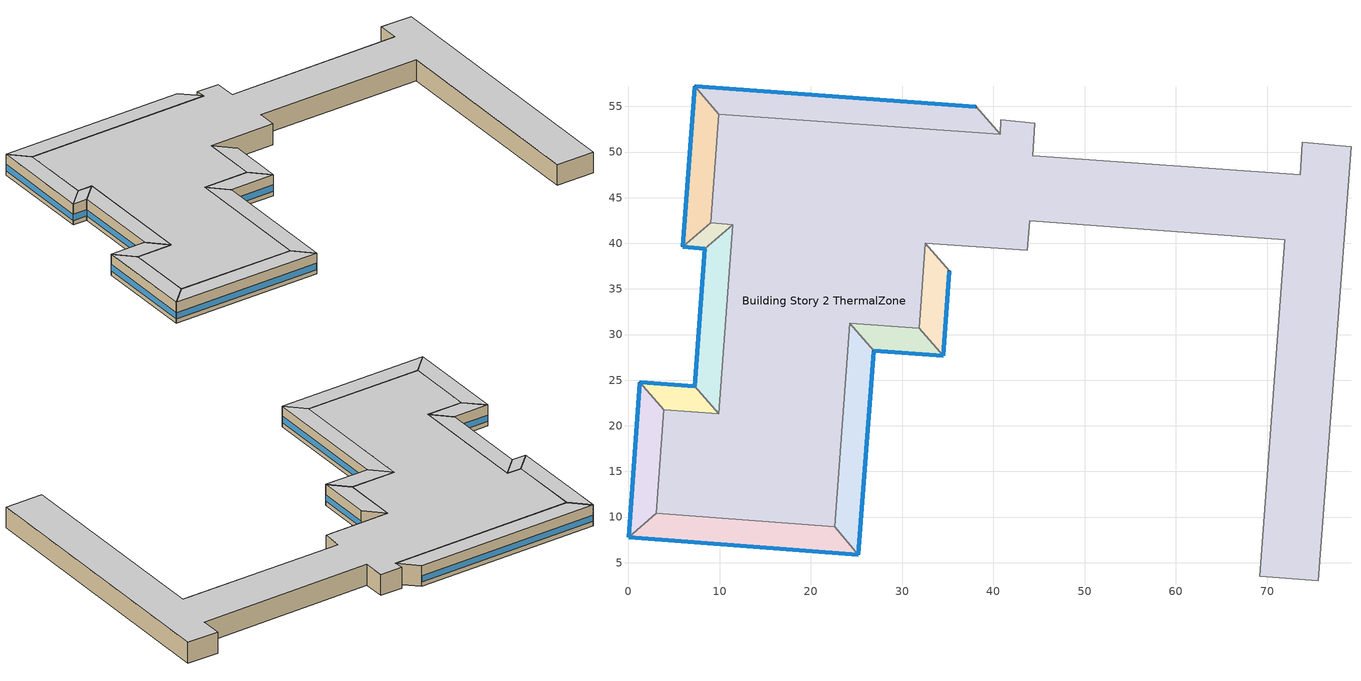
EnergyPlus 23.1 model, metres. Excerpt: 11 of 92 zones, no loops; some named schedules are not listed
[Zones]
Building Story 2 ThermalZone
 floor adiabatic (Typical Interior Floor): 40.75,51.97 40.81,53.51 44.53,53.15 44.29,49.58 73.63,47.51 73.87,51.05 79.19,50.6 75.6,3.03 69.18,3.5 71.95,40.37 43.95,42.46 43.69,39.23 32.55,40 31.88,30.68 24.27,31.24 22.6,8.92 3.03,10.38 3.87,21.74 9.9,21.3 11.42,42.01 9,42.23 9.9,54.17 z3.6
 wall adiabatic (Typical Interior Wall): 40.81,53.51 40.75,51.97 9.9,54.17 9,42.23 11.42,42.01 9.9,21.3 3.87,21.74 3.03,10.38 22.6,8.92 24.27,31.24 31.88,30.68 32.55,40 43.69,39.23 43.95,42.46 71.95,40.37 69.18,3.5 75.6,3.03 79.19,50.6 73.87,51.05 73.63,47.51 44.29,49.58 44.53,53.15 40.81,53.51 z3.6:7.2
 ceiling adiabatic (Typical Interior Ceiling): 9.9,54.17 9,42.23 11.42,42.01 9.9,21.3 3.87,21.74 3.03,10.38 22.6,8.92 24.27,31.24 31.88,30.68 32.55,40 43.69,39.23 43.95,42.46 71.95,40.37 69.18,3.5 75.6,3.03 79.19,50.6 73.87,51.05 73.63,47.51 44.29,49.58 44.53,53.15 40.81,53.51 40.75,51.97 z7.2
Building Story 2 ThermalZone 13
 floor adiabatic (Typical Interior Ceiling): 35.17,36.98 34.5,27.65 31.88,30.68 32.55,40 z3.6
 wall outside (Typical Insulated Steel Framed Exterior Wall R-12.99): 34.5,27.65 35.17,36.98 z3.6:7.2
 wall adiabatic (Typical Interior Wall): 35.17,36.98 32.55,40 31.88,30.68 34.5,27.65 z3.6:7.2
 window (U 0.55 SHGC 0.25): 34.5,27.68 35.17,36.96 z4.36:5.45
 ceiling adiabatic (Typical Interior Ceiling): 32.55,40 31.88,30.68 34.5,27.65 35.17,36.98 z7.2
Building Story 2 ThermalZone 14
 floor adiabatic (Typical Interior Ceiling): 34.5,27.65 26.88,28.21 24.27,31.24 31.88,30.68 z3.6
 wall outside (Typical Insulated Steel Framed Exterior Wall R-12.99): 26.88,28.21 34.5,27.65 z3.6:7.2
 wall adiabatic (Typical Interior Wall): 34.5,27.65 31.88,30.68 24.27,31.24 26.88,28.21 z3.6:7.2
 window (U 0.55 SHGC 0.25): 26.91,28.21 34.47,27.66 z4.36:5.45
 ceiling adiabatic (Typical Interior Ceiling): 31.88,30.68 24.27,31.24 26.88,28.21 34.5,27.65 z7.2
Building Story 2 ThermalZone 15
 floor adiabatic (Typical Interior Ceiling): 26.88,28.21 25.21,5.89 22.6,8.92 24.27,31.24 z3.6
 wall outside (Typical Insulated Steel Framed Exterior Wall R-12.99): 25.21,5.89 26.88,28.21 z3.6:7.2
 wall adiabatic (Typical Interior Wall): 26.88,28.21 24.27,31.24 22.6,8.92 25.21,5.89 z3.6:7.2
 window (U 0.55 SHGC 0.25): 25.21,5.91 26.88,28.18 z4.36:5.44
 ceiling adiabatic (Typical Interior Ceiling): 24.27,31.24 22.6,8.92 25.21,5.89 26.88,28.21 z7.2
Building Story 2 ThermalZone 16
 floor adiabatic (Typical Interior Ceiling): 25.21,5.89 0,7.77 3.03,10.38 22.6,8.92 z3.6
 wall outside (Typical Insulated Steel Framed Exterior Wall R-12.99): 0,7.77 25.21,5.89 z3.6:7.2
 wall adiabatic (Typical Interior Wall): 25.21,5.89 22.6,8.92 3.03,10.38 0,7.77 z3.6:7.2
 window (U 0.55 SHGC 0.25): 0.03,7.77 25.18,5.89 z4.36:5.44
 ceiling adiabatic (Typical Interior Ceiling): 22.6,8.92 3.03,10.38 0,7.77 25.21,5.89 z7.2
Building Story 2 ThermalZone 17
 floor adiabatic (Typical Interior Ceiling): 0,7.77 1.26,24.77 3.87,21.74 3.03,10.38 z3.6
 wall outside (Typical Insulated Steel Framed Exterior Wall R-12.99): 1.26,24.77 0,7.77 z3.6:7.2
 wall adiabatic (Typical Interior Wall): 0,7.77 3.03,10.38 3.87,21.74 1.26,24.77 z3.6:7.2
 window (U 0.55 SHGC 0.25): 1.25,24.74 0,7.8 z4.36:5.45
 ceiling adiabatic (Typical Interior Ceiling): 3.03,10.38 3.87,21.74 1.26,24.77 0,7.77 z7.2
Building Story 2 ThermalZone 18
 floor adiabatic (Typical Interior Ceiling): 1.26,24.77 7.29,24.32 9.9,21.3 3.87,21.74 z3.6
 wall outside (Typical Insulated Steel Framed Exterior Wall R-12.99): 7.29,24.32 1.26,24.77 z3.6:7.2
 wall adiabatic (Typical Interior Wall): 1.26,24.77 3.87,21.74 9.9,21.3 7.29,24.32 z3.6:7.2
 window (U 0.55 SHGC 0.25): 7.26,24.32 1.28,24.76 z4.36:5.45
 ceiling adiabatic (Typical Interior Ceiling): 3.87,21.74 9.9,21.3 7.29,24.32 1.26,24.77 z7.2
Building Story 2 ThermalZone 19
 floor adiabatic (Typical Interior Ceiling): 7.29,24.32 8.37,39.43 11.42,42.01 9.9,21.3 z3.6
 wall outside (Typical Insulated Steel Framed Exterior Wall R-12.99): 8.37,39.43 7.29,24.32 z3.6:7.2
 wall adiabatic (Typical Interior Wall): 7.29,24.32 9.9,21.3 11.42,42.01 8.37,39.43 z3.6:7.2
 window (U 0.55 SHGC 0.25): 8.37,39.4 7.29,24.35 z4.36:5.45
 ceiling adiabatic (Typical Interior Ceiling): 9.9,21.3 11.42,42.01 8.37,39.43 7.29,24.32 z7.2
Building Story 2 ThermalZone 20
 floor adiabatic (Typical Interior Ceiling): 8.37,39.43 5.95,39.65 9,42.23 11.42,42.01 z3.6
 wall outside (Typical Insulated Steel Framed Exterior Wall R-12.99): 5.95,39.65 8.37,39.43 z3.6:7.2
 wall adiabatic (Typical Interior Wall): 8.37,39.43 11.42,42.01 9,42.23 5.95,39.65 z3.6:7.2
 window (U 0.55 SHGC 0.25): 5.97,39.65 8.35,39.43 z4.36:5.46
 ceiling adiabatic (Typical Interior Ceiling): 11.42,42.01 9,42.23 5.95,39.65 8.37,39.43 z7.2
Building Story 2 ThermalZone 21
 floor adiabatic (Typical Interior Ceiling): 5.95,39.65 7.29,57.2 9.9,54.17 9,42.23 z3.6
 wall outside (Typical Insulated Steel Framed Exterior Wall R-12.99): 7.29,57.2 5.95,39.65 z3.6:7.2
 wall adiabatic (Typical Interior Wall): 5.95,39.65 9,42.23 9.9,54.17 7.29,57.2 z3.6:7.2
 window (U 0.55 SHGC 0.25): 7.28,57.17 5.95,39.67 z4.36:5.45
 ceiling adiabatic (Typical Interior Ceiling): 9,42.23 9.9,54.17 7.29,57.2 5.95,39.65 z7.2
Building Story 2 ThermalZone 22
 floor adiabatic (Typical Interior Ceiling): 7.29,57.2 38.1,54.97 40.75,51.97 9.9,54.17 z3.6
 wall outside (Typical Insulated Steel Framed Exterior Wall R-12.99): 38.1,54.97 7.29,57.2 z3.6:7.2
 wall adiabatic (Typical Interior Wall): 7.29,57.2 9.9,54.17 40.75,51.97 38.1,54.97 z3.6:7.2
 window (U 0.55 SHGC 0.25): 38.08,54.98 7.31,57.19 z4.36:5.44
 ceiling adiabatic (Typical Interior Ceiling): 9.9,54.17 40.75,51.97 38.1,54.97 7.29,57.2 z7.2
[Building]
bld_15: Terrain=City
[Site:Location]
Jack Northrop Fld H_CA_USA: Latitude {deg}=41.3115; Longitude {deg}=-105.582; Time Zone {hr}=-8; Elevation {m}=21
[Site:GroundTemperature:FCfactorMethod]
18.8, 14.3, 13.6, 13.2, 13.3, 12.6, 15.3, 15.6, 17.7, 19.4, 19.7, 18.5
[Site:WaterMainsTemperature]
Calculation Method=Correlation; Annual Average Outdoor Air Temperature {C}=8.96667; Maximum Difference In Monthly Average Outdoor Air Temperatures {deltaC}=26.2
[SizingPeriod:DesignDay] Day of Month=21; Dry-Bulb Temperature Range Modifier Type=DefaultMultipliers; Humidity Condition Type=Wetbulb; Barometric Pressure {Pa}=98769; Rain Indicator=No; Snow Indicator=No; Daylight Saving Time Indicator=No; Begin Environment Reset Mode=FullResetAtBeginEnvironment
Name | Month | Day Type | Maximum Dry-Bulb Temperature {C} | Daily Dry-Bulb Temperature Range {deltaC} | Wetbulb or DewPoint at Maximum Dry-Bulb {C} | Wind Speed {m/s} | Wind Direction {deg} | Solar Model Indicator | ASHRAE Clear Sky Optical Depth for Beam Irradiance (taub) | ASHRAE Clear Sky Optical Depth for Diffuse Irradiance (taud) | Sky Clearness
Buffalo Niagara Intl Ap Ann Clg .4% Condns DB=>MWB 1 | 7 | SummerDesignDay | 30.3 | 9.3 | 21.8 | 5.7 | 240 | ASHRAETau | 0.462 | 2.001
Buffalo Niagara Intl Ap Ann Clg .4% Condns WB=>MDB 1 | 7 | SummerDesignDay | 27.8 | 9.3 | 23.8 | 5.7 | 240 | ASHRAETau | 0.462 | 2.001
Buffalo Niagara Intl Ap Ann Htg 99.6% Condns DB 1 | 1 | WinterDesignDay | -16.3 | 0 | -16.3 | 5.1 | 270 | ASHRAEClearSky |  |  | 0
[Material] Thermal Absorptance=0.9; Solar Absorptance=0.7
Name | Roughness | Thickness {m} | Conductivity {W/m-K} | Density {kg/m3} | Specific Heat {J/kg-K} | Visible Absorptance
100mm Normalweight concrete floor | MediumRough | 0.1016 | 2.31045 | 2322 | 832.557 | 0.7
25mm Stucco | Smooth | 0.0254 | 0.72 | 1856 | 840 | 0.7
5/8 in. Gypsum Board | MediumSmooth | 0.0159 | 0.16 | 800 | 1090 | 0.7
G01 13mm gypsum board | Smooth | 0.0127 | 0.160031 | 800.001 | 1090.73 | 0.5
Std Wood 6inch 1; Std Wood 6inch 2 | MediumSmooth | 0.15 | 0.12 | 540 | 1210 | 0.7
[Material:NoMass] Roughness=Smooth; Thermal Absorptance=0.9; Solar Absorptance=0.7
Name | Thermal Resistance {m2-K/W} | Visible Absorptance
CP02 CARPET PAD | 0.21648 | 0.8
Typical Insulation R-10.81 | 1.90342 | 0.7
[WindowMaterial:Gas]
Gap_1_W_0_0032: Gas Type=Air; Thickness {m}=0.0032
[WindowMaterial:Glazing] Optical Data Type=SpectralAverage; Infrared Transmittance at Normal Incidence=0; Back Side Infrared Hemispherical Emissivity=0.84; Conductivity {W/m-K}=1; Dirt Correction Factor for Solar and Visible Transmittance=1; Solar Diffusing=No
Name | Thickness {m} | Solar Transmittance at Normal Incidence | Front Side Solar Reflectance at Normal Incidence | Back Side Solar Reflectance at Normal Incidence | Visible Transmittance at Normal Incidence | Front Side Visible Reflectance at Normal Incidence | Back Side Visible Reflectance at Normal Incidence | Front Side Infrared Hemispherical Emissivity
Glass_2022F_LayerAvg | 0.0039 | 0.355897 | 0.394095 | 0.265645 | 0.677694 | 0.042734 | 0.05547 | 0.046
Glass_2175_LayerAvg | 0.0086 | 0.167758 | 0.217606 | 0.437978 | 0.416044 | 0.078729 | 0.10654 | 0.84
[Construction]
InteriorFurnishings 1: Std Wood 6inch 1
InteriorFurnishings 2: Std Wood 6inch 2
Typical Insulated Steel Framed Exterior Wall R-12.99: 25mm Stucco, 5/8 in. Gypsum Board, Typical Insulation R-10.81, 5/8 in. Gypsum Board
Typical Interior Ceiling: CP02 CARPET PAD, 100mm Normalweight concrete floor
Typical Interior Floor: 100mm Normalweight concrete floor, CP02 CARPET PAD
Typical Interior Wall: G01 13mm gypsum board, G01 13mm gypsum board
U 0.55 SHGC 0.25: Glass_2175_LayerAvg, Gap_1_W_0_0032, Glass_2022F_LayerAvg
[Zone] Multiplier=1; Part of Total Floor Area=Yes
Building Story 2 ThermalZone; Building Story 2 ThermalZone 13; Building Story 2 ThermalZone 14; Building Story 2 ThermalZone 15; Building Story 2 ThermalZone 16; Building Story 2 ThermalZone 17; Building Story 2 ThermalZone 18; Building Story 2 ThermalZone 19; Building Story 2 ThermalZone 20; Building Story 2 ThermalZone 21; Building Story 2 ThermalZone 22
[Space] Space Type=Story Mid Blended Space Type
Name | Zone
Building Story 2 Space | Building Story 2 ThermalZone
Building Story 2 Space 13 | Building Story 2 ThermalZone 13
Building Story 2 Space 14 | Building Story 2 ThermalZone 14
Building Story 2 Space 15 | Building Story 2 ThermalZone 15
Building Story 2 Space 16 | Building Story 2 ThermalZone 16
Building Story 2 Space 17 | Building Story 2 ThermalZone 17
Building Story 2 Space 18 | Building Story 2 ThermalZone 18
Building Story 2 Space 19 | Building Story 2 ThermalZone 19
Building Story 2 Space 20 | Building Story 2 ThermalZone 20
Building Story 2 Space 21 | Building Story 2 ThermalZone 21
Building Story 2 Space 22 | Building Story 2 ThermalZone 22
[SpaceList]
Story Mid Blended Space Type: Building Story 2 Space 6, Building Story 2 Space 14, Building Story 2 Space 5, Building Story 2 Space 7, Building Story 2 Space 17, Building Story 2 Space, Building Story 2 Space 3, Building Story 2 Space 22, Building Story 2 Space 1, Building Story 2 Space 15, Building Story 2 Space 2, Building Story 2 Space 18, Building Story 2 Space 4, Building Story 2 Space 21, Building Story 2 Space 19, Building Story 2 Space 16, Building Story 2 Space 12, Building Story 2 Space 13, Building Story 2 Space 11, Building Story 2 Space 20, Building Story 2 Space 8, Building Story 2 Space 10, Building Story 2 Space 9
[InternalMass]
Name | Construction | Zone or ZoneList | Space or SpaceList | Surface Area {m2}
Building Story 2 Space 14 SecondarySchool Classroom A  - Story Mid Mass; Building Story 2 Space 14 SecondarySchool Classroom C  - Story Mid Mass | InteriorFurnishings 1 | Building Story 2 ThermalZone 14 | Building Story 2 Space 14 | 9.21247
Building Story 2 Space 17 SecondarySchool Classroom A  - Story Mid Mass; Building Story 2 Space 17 SecondarySchool Classroom C  - Story Mid Mass | InteriorFurnishings 1 | Building Story 2 ThermalZone 17 | Building Story 2 Space 17 | 17.1459
Building Story 2 Space SecondarySchool Classroom A  - Story Mid Mass; Building Story 2 Space SecondarySchool Classroom C  - Story Mid Mass | InteriorFurnishings 1 | Building Story 2 ThermalZone | Building Story 2 Space | 646.432
Building Story 2 Space 22 SecondarySchool Classroom A  - Story Mid Mass; Building Story 2 Space 22 SecondarySchool Classroom C  - Story Mid Mass | InteriorFurnishings 1 | Building Story 2 ThermalZone 22 | Building Story 2 Space 22 | 37.1725
Building Story 2 Space 15 SecondarySchool Classroom A  - Story Mid Mass; Building Story 2 Space 15 SecondarySchool Classroom C  - Story Mid Mass | InteriorFurnishings 1 | Building Story 2 ThermalZone 15 | Building Story 2 Space 15 | 27.0126
Building Story 2 Space 18 SecondarySchool Classroom A  - Story Mid Mass; Building Story 2 Space 18 SecondarySchool Classroom C  - Story Mid Mass | InteriorFurnishings 1 | Building Story 2 ThermalZone 18 | Building Story 2 Space 18 | 7.29242
Building Story 2 Space 21 SecondarySchool Classroom A  - Story Mid Mass; Building Story 2 Space 21 SecondarySchool Classroom C  - Story Mid Mass | InteriorFurnishings 1 | Building Story 2 ThermalZone 21 | Building Story 2 Space 21 | 17.9172
Building Story 2 Space 19 SecondarySchool Classroom A  - Story Mid Mass; Building Story 2 Space 19 SecondarySchool Classroom C  - Story Mid Mass | InteriorFurnishings 1 | Building Story 2 ThermalZone 19 | Building Story 2 Space 19 | 21.7569
Building Story 2 Space 16 SecondarySchool Classroom A  - Story Mid Mass; Building Story 2 Space 16 SecondarySchool Classroom C  - Story Mid Mass | InteriorFurnishings 1 | Building Story 2 ThermalZone 16 | Building Story 2 Space 16 | 27.0833
Building Story 2 Space 13 SecondarySchool Classroom A  - Story Mid Mass; Building Story 2 Space 13 SecondarySchool Classroom C  - Story Mid Mass | InteriorFurnishings 1 | Building Story 2 ThermalZone 13 | Building Story 2 Space 13 | 11.2787
Building Story 2 Space 20 SecondarySchool Classroom A  - Story Mid Mass; Building Story 2 Space 20 SecondarySchool Classroom C  - Story Mid Mass | InteriorFurnishings 1 | Building Story 2 ThermalZone 20 | Building Story 2 Space 20 | 2.95908
Building Story 2 Space 14 SecondarySchool Classroom A end_a - Story Mid Mass; Building Story 2 Space 14 SecondarySchool Classroom C end_a - Story Mid Mass | InteriorFurnishings 1 | Building Story 2 ThermalZone 14 | Building Story 2 Space 14 | 0.953097
Building Story 2 Space 17 SecondarySchool Classroom A end_a - Story Mid Mass; Building Story 2 Space 17 SecondarySchool Classroom C end_a - Story Mid Mass | InteriorFurnishings 1 | Building Story 2 ThermalZone 17 | Building Story 2 Space 17 | 1.77387
Building Story 2 Space SecondarySchool Classroom A end_a - Story Mid Mass; Building Story 2 Space SecondarySchool Classroom C end_a - Story Mid Mass | InteriorFurnishings 1 | Building Story 2 ThermalZone | Building Story 2 Space | 66.878
Building Story 2 Space 22 SecondarySchool Classroom A end_a - Story Mid Mass; Building Story 2 Space 22 SecondarySchool Classroom C end_a - Story Mid Mass | InteriorFurnishings 1 | Building Story 2 ThermalZone 22 | Building Story 2 Space 22 | 3.84576
Building Story 2 Space 15 SecondarySchool Classroom A end_a - Story Mid Mass; Building Story 2 Space 15 SecondarySchool Classroom C end_a - Story Mid Mass | InteriorFurnishings 1 | Building Story 2 ThermalZone 15 | Building Story 2 Space 15 | 2.79465
Building Story 2 Space 18 SecondarySchool Classroom A end_a - Story Mid Mass; Building Story 2 Space 18 SecondarySchool Classroom C end_a - Story Mid Mass | InteriorFurnishings 1 | Building Story 2 ThermalZone 18 | Building Story 2 Space 18 | 0.754454
Building Story 2 Space 21 SecondarySchool Classroom A end_a - Story Mid Mass; Building Story 2 Space 21 SecondarySchool Classroom C end_a - Story Mid Mass | InteriorFurnishings 1 | Building Story 2 ThermalZone 21 | Building Story 2 Space 21 | 1.85366
Building Story 2 Space 19 SecondarySchool Classroom A end_a - Story Mid Mass; Building Story 2 Space 19 SecondarySchool Classroom C end_a - Story Mid Mass | InteriorFurnishings 1 | Building Story 2 ThermalZone 19 | Building Story 2 Space 19 | 2.25091
Building Story 2 Space 16 SecondarySchool Classroom A end_a - Story Mid Mass; Building Story 2 Space 16 SecondarySchool Classroom C end_a - Story Mid Mass | InteriorFurnishings 1 | Building Story 2 ThermalZone 16 | Building Story 2 Space 16 | 2.80196
Building Story 2 Space 13 SecondarySchool Classroom A end_a - Story Mid Mass; Building Story 2 Space 13 SecondarySchool Classroom C end_a - Story Mid Mass | InteriorFurnishings 1 | Building Story 2 ThermalZone 13 | Building Story 2 Space 13 | 1.16686
Building Story 2 Space 20 SecondarySchool Classroom A end_a - Story Mid Mass; Building Story 2 Space 20 SecondarySchool Classroom C end_a - Story Mid Mass | InteriorFurnishings 1 | Building Story 2 ThermalZone 20 | Building Story 2 Space 20 | 0.306138
Building Story 2 Space 14 SecondarySchool Corridor B  - Story Mid Mass | InteriorFurnishings 1 | Building Story 2 ThermalZone 14 | Building Story 2 Space 14 | 12.9902
Building Story 2 Space 17 SecondarySchool Corridor B  - Story Mid Mass | InteriorFurnishings 1 | Building Story 2 ThermalZone 17 | Building Story 2 Space 17 | 24.1768
Building Story 2 Space SecondarySchool Corridor B  - Story Mid Mass | InteriorFurnishings 1 | Building Story 2 ThermalZone | Building Story 2 Space | 911.509
Building Story 2 Space 22 SecondarySchool Corridor B  - Story Mid Mass | InteriorFurnishings 1 | Building Story 2 ThermalZone 22 | Building Story 2 Space 22 | 52.4155
Building Story 2 Space 15 SecondarySchool Corridor B  - Story Mid Mass | InteriorFurnishings 1 | Building Story 2 ThermalZone 15 | Building Story 2 Space 15 | 38.0894
Building Story 2 Space 18 SecondarySchool Corridor B  - Story Mid Mass | InteriorFurnishings 1 | Building Story 2 ThermalZone 18 | Building Story 2 Space 18 | 10.2828
Building Story 2 Space 21 SecondarySchool Corridor B  - Story Mid Mass | InteriorFurnishings 1 | Building Story 2 ThermalZone 21 | Building Story 2 Space 21 | 25.2643
Building Story 2 Space 19 SecondarySchool Corridor B  - Story Mid Mass | InteriorFurnishings 1 | Building Story 2 ThermalZone 19 | Building Story 2 Space 19 | 30.6786
Building Story 2 Space 16 SecondarySchool Corridor B  - Story Mid Mass | InteriorFurnishings 1 | Building Story 2 ThermalZone 16 | Building Story 2 Space 16 | 38.1892
Building Story 2 Space 13 SecondarySchool Corridor B  - Story Mid Mass | InteriorFurnishings 1 | Building Story 2 ThermalZone 13 | Building Story 2 Space 13 | 15.9037
Building Story 2 Space 20 SecondarySchool Corridor B  - Story Mid Mass | InteriorFurnishings 1 | Building Story 2 ThermalZone 20 | Building Story 2 Space 20 | 4.17248
Building Story 2 Space 14 SecondarySchool Corridor B end_a - Story Mid Mass | InteriorFurnishings 1 | Building Story 2 ThermalZone 14 | Building Story 2 Space 14 | 1.34393
Building Story 2 Space 17 SecondarySchool Corridor B end_a - Story Mid Mass | InteriorFurnishings 1 | Building Story 2 ThermalZone 17 | Building Story 2 Space 17 | 2.50126
Building Story 2 Space SecondarySchool Corridor B end_a - Story Mid Mass | InteriorFurnishings 1 | Building Story 2 ThermalZone | Building Story 2 Space | 94.3022
Building Story 2 Space 22 SecondarySchool Corridor B end_a - Story Mid Mass | InteriorFurnishings 1 | Building Story 2 ThermalZone 22 | Building Story 2 Space 22 | 5.42276
Building Story 2 Space 15 SecondarySchool Corridor B end_a - Story Mid Mass | InteriorFurnishings 1 | Building Story 2 ThermalZone 15 | Building Story 2 Space 15 | 3.94063
Building Story 2 Space 18 SecondarySchool Corridor B end_a - Story Mid Mass | InteriorFurnishings 1 | Building Story 2 ThermalZone 18 | Building Story 2 Space 18 | 1.06383
Building Story 2 Space 21 SecondarySchool Corridor B end_a - Story Mid Mass | InteriorFurnishings 1 | Building Story 2 ThermalZone 21 | Building Story 2 Space 21 | 2.61378
Building Story 2 Space 19 SecondarySchool Corridor B end_a - Story Mid Mass | InteriorFurnishings 1 | Building Story 2 ThermalZone 19 | Building Story 2 Space 19 | 3.17392
Building Story 2 Space 16 SecondarySchool Corridor B end_a - Story Mid Mass | InteriorFurnishings 1 | Building Story 2 ThermalZone 16 | Building Story 2 Space 16 | 3.95094
Building Story 2 Space 13 SecondarySchool Corridor B end_a - Story Mid Mass | InteriorFurnishings 1 | Building Story 2 ThermalZone 13 | Building Story 2 Space 13 | 1.64535
Building Story 2 Space 20 SecondarySchool Corridor B end_a - Story Mid Mass | InteriorFurnishings 1 | Building Story 2 ThermalZone 20 | Building Story 2 Space 20 | 0.431674
Building Story 2 Space 14 SecondarySchool Gym A  - Story Mid Mass; Building Story 2 Space 14 SecondarySchool Gym C  - Story Mid Mass | InteriorFurnishings 1 | Building Story 2 ThermalZone 14 | Building Story 2 Space 14 | 0.596998
Building Story 2 Space 17 SecondarySchool Gym A  - Story Mid Mass; Building Story 2 Space 17 SecondarySchool Gym C  - Story Mid Mass | InteriorFurnishings 1 | Building Story 2 ThermalZone 17 | Building Story 2 Space 17 | 1.11111
Building Story 2 Space SecondarySchool Gym A  - Story Mid Mass; Building Story 2 Space SecondarySchool Gym C  - Story Mid Mass | InteriorFurnishings 1 | Building Story 2 ThermalZone | Building Story 2 Space | 41.8909
Building Story 2 Space 22 SecondarySchool Gym A  - Story Mid Mass; Building Story 2 Space 22 SecondarySchool Gym C  - Story Mid Mass | InteriorFurnishings 1 | Building Story 2 ThermalZone 22 | Building Story 2 Space 22 | 2.4089
Building Story 2 Space 15 SecondarySchool Gym A  - Story Mid Mass; Building Story 2 Space 15 SecondarySchool Gym C  - Story Mid Mass | InteriorFurnishings 1 | Building Story 2 ThermalZone 15 | Building Story 2 Space 15 | 1.7505
Building Story 2 Space 18 SecondarySchool Gym A  - Story Mid Mass; Building Story 2 Space 18 SecondarySchool Gym C  - Story Mid Mass | InteriorFurnishings 1 | Building Story 2 ThermalZone 18 | Building Story 2 Space 18 | 0.472573
Building Story 2 Space 21 SecondarySchool Gym A  - Story Mid Mass; Building Story 2 Space 21 SecondarySchool Gym C  - Story Mid Mass | InteriorFurnishings 1 | Building Story 2 ThermalZone 21 | Building Story 2 Space 21 | 1.16109
Building Story 2 Space 19 SecondarySchool Gym A  - Story Mid Mass; Building Story 2 Space 19 SecondarySchool Gym C  - Story Mid Mass | InteriorFurnishings 1 | Building Story 2 ThermalZone 19 | Building Story 2 Space 19 | 1.40992
Building Story 2 Space 16 SecondarySchool Gym A  - Story Mid Mass; Building Story 2 Space 16 SecondarySchool Gym C  - Story Mid Mass | InteriorFurnishings 1 | Building Story 2 ThermalZone 16 | Building Story 2 Space 16 | 1.75509
Building Story 2 Space 13 SecondarySchool Gym A  - Story Mid Mass; Building Story 2 Space 13 SecondarySchool Gym C  - Story Mid Mass | InteriorFurnishings 1 | Building Story 2 ThermalZone 13 | Building Story 2 Space 13 | 0.730896
Building Story 2 Space 20 SecondarySchool Gym A  - Story Mid Mass; Building Story 2 Space 20 SecondarySchool Gym C  - Story Mid Mass | InteriorFurnishings 1 | Building Story 2 ThermalZone 20 | Building Story 2 Space 20 | 0.191758
Building Story 2 Space 14 SecondarySchool Gym A end_b - Story Mid Mass; Building Story 2 Space 14 SecondarySchool Gym C end_b - Story Mid Mass | InteriorFurnishings 1 | Building Story 2 ThermalZone 14 | Building Story 2 Space 14 | 0.366728
Building Story 2 Space 17 SecondarySchool Gym A end_b - Story Mid Mass; Building Story 2 Space 17 SecondarySchool Gym C end_b - Story Mid Mass | InteriorFurnishings 1 | Building Story 2 ThermalZone 17 | Building Story 2 Space 17 | 0.682539
Building Story 2 Space SecondarySchool Gym A end_b - Story Mid Mass; Building Story 2 Space SecondarySchool Gym C end_b - Story Mid Mass | InteriorFurnishings 1 | Building Story 2 ThermalZone | Building Story 2 Space | 25.733
Building Story 2 Space 22 SecondarySchool Gym A end_b - Story Mid Mass; Building Story 2 Space 22 SecondarySchool Gym C end_b - Story Mid Mass | InteriorFurnishings 1 | Building Story 2 ThermalZone 22 | Building Story 2 Space 22 | 1.47975
Building Story 2 Space 15 SecondarySchool Gym A end_b - Story Mid Mass; Building Story 2 Space 15 SecondarySchool Gym C end_b - Story Mid Mass | InteriorFurnishings 1 | Building Story 2 ThermalZone 15 | Building Story 2 Space 15 | 1.07531
Building Story 2 Space 18 SecondarySchool Gym A end_b - Story Mid Mass; Building Story 2 Space 18 SecondarySchool Gym C end_b - Story Mid Mass | InteriorFurnishings 1 | Building Story 2 ThermalZone 18 | Building Story 2 Space 18 | 0.290295
Building Story 2 Space 21 SecondarySchool Gym A end_b - Story Mid Mass; Building Story 2 Space 21 SecondarySchool Gym C end_b - Story Mid Mass | InteriorFurnishings 1 | Building Story 2 ThermalZone 21 | Building Story 2 Space 21 | 0.713241
Building Story 2 Space 19 SecondarySchool Gym A end_b - Story Mid Mass; Building Story 2 Space 19 SecondarySchool Gym C end_b - Story Mid Mass | InteriorFurnishings 1 | Building Story 2 ThermalZone 19 | Building Story 2 Space 19 | 0.866093
Building Story 2 Space 16 SecondarySchool Gym A end_b - Story Mid Mass; Building Story 2 Space 16 SecondarySchool Gym C end_b - Story Mid Mass | InteriorFurnishings 1 | Building Story 2 ThermalZone 16 | Building Story 2 Space 16 | 1.07812
Building Story 2 Space 13 SecondarySchool Gym A end_b - Story Mid Mass; Building Story 2 Space 13 SecondarySchool Gym C end_b - Story Mid Mass | InteriorFurnishings 1 | Building Story 2 ThermalZone 13 | Building Story 2 Space 13 | 0.448979
Building Story 2 Space 20 SecondarySchool Gym A end_b - Story Mid Mass; Building Story 2 Space 20 SecondarySchool Gym C end_b - Story Mid Mass | InteriorFurnishings 1 | Building Story 2 ThermalZone 20 | Building Story 2 Space 20 | 0.117794
Building Story 2 Space 14 SecondarySchool Gym B  - Story Mid Mass | InteriorFurnishings 1 | Building Story 2 ThermalZone 14 | Building Story 2 Space 14 | 4.09689
Building Story 2 Space 17 SecondarySchool Gym B  - Story Mid Mass | InteriorFurnishings 1 | Building Story 2 ThermalZone 17 | Building Story 2 Space 17 | 7.62498
Building Story 2 Space SecondarySchool Gym B  - Story Mid Mass | InteriorFurnishings 1 | Building Story 2 ThermalZone | Building Story 2 Space | 287.476
Building Story 2 Space 22 SecondarySchool Gym B  - Story Mid Mass | InteriorFurnishings 1 | Building Story 2 ThermalZone 22 | Building Story 2 Space 22 | 16.531
Building Story 2 Space 15 SecondarySchool Gym B  - Story Mid Mass | InteriorFurnishings 1 | Building Story 2 ThermalZone 15 | Building Story 2 Space 15 | 12.0128
Building Story 2 Space 18 SecondarySchool Gym B  - Story Mid Mass | InteriorFurnishings 1 | Building Story 2 ThermalZone 18 | Building Story 2 Space 18 | 3.24302
Building Story 2 Space 21 SecondarySchool Gym B  - Story Mid Mass | InteriorFurnishings 1 | Building Story 2 ThermalZone 21 | Building Story 2 Space 21 | 7.96797
Building Story 2 Space 19 SecondarySchool Gym B  - Story Mid Mass | InteriorFurnishings 1 | Building Story 2 ThermalZone 19 | Building Story 2 Space 19 | 9.67555
Building Story 2 Space 16 SecondarySchool Gym B  - Story Mid Mass | InteriorFurnishings 1 | Building Story 2 ThermalZone 16 | Building Story 2 Space 16 | 12.0443
Building Story 2 Space 13 SecondarySchool Gym B  - Story Mid Mass | InteriorFurnishings 1 | Building Story 2 ThermalZone 13 | Building Story 2 Space 13 | 5.01577
Building Story 2 Space 20 SecondarySchool Gym B  - Story Mid Mass | InteriorFurnishings 1 | Building Story 2 ThermalZone 20 | Building Story 2 Space 20 | 1.31594
Building Story 2 Space 14 SecondarySchool Gym B end_b - Story Mid Mass | InteriorFurnishings 1 | Building Story 2 ThermalZone 14 | Building Story 2 Space 14 | 2.51666
Building Story 2 Space 17 SecondarySchool Gym B end_b - Story Mid Mass | InteriorFurnishings 1 | Building Story 2 ThermalZone 17 | Building Story 2 Space 17 | 4.68392
Building Story 2 Space SecondarySchool Gym B end_b - Story Mid Mass | InteriorFurnishings 1 | Building Story 2 ThermalZone | Building Story 2 Space | 176.592
Building Story 2 Space 22 SecondarySchool Gym B end_b - Story Mid Mass | InteriorFurnishings 1 | Building Story 2 ThermalZone 22 | Building Story 2 Space 22 | 10.1548
Building Story 2 Space 15 SecondarySchool Gym B end_b - Story Mid Mass | InteriorFurnishings 1 | Building Story 2 ThermalZone 15 | Building Story 2 Space 15 | 7.3793
Building Story 2 Space 18 SecondarySchool Gym B end_b - Story Mid Mass | InteriorFurnishings 1 | Building Story 2 ThermalZone 18 | Building Story 2 Space 18 | 1.99215
Building Story 2 Space 21 SecondarySchool Gym B end_b - Story Mid Mass | InteriorFurnishings 1 | Building Story 2 ThermalZone 21 | Building Story 2 Space 21 | 4.89461
Building Story 2 Space 19 SecondarySchool Gym B end_b - Story Mid Mass | InteriorFurnishings 1 | Building Story 2 ThermalZone 19 | Building Story 2 Space 19 | 5.94355
Building Story 2 Space 16 SecondarySchool Gym B end_b - Story Mid Mass | InteriorFurnishings 1 | Building Story 2 ThermalZone 16 | Building Story 2 Space 16 | 7.39862
Building Story 2 Space 13 SecondarySchool Gym B end_b - Story Mid Mass | InteriorFurnishings 1 | Building Story 2 ThermalZone 13 | Building Story 2 Space 13 | 3.08112
Building Story 2 Space 20 SecondarySchool Gym B end_b - Story Mid Mass | InteriorFurnishings 1 | Building Story 2 ThermalZone 20 | Building Story 2 Space 20 | 0.808361
Building Story 2 Space Mass | InteriorFurnishings 2 | Building Story 2 ThermalZone | Building Story 2 Space | 3031.75
Building Story 2 Space 13 Mass | InteriorFurnishings 2 | Building Story 2 ThermalZone 13 | Building Story 2 Space 13 | 52.8968
Building Story 2 Space 14 Mass | InteriorFurnishings 2 | Building Story 2 ThermalZone 14 | Building Story 2 Space 14 | 43.2062
Building Story 2 Space 15 Mass | InteriorFurnishings 2 | Building Story 2 ThermalZone 15 | Building Story 2 Space 15 | 126.688
Building Story 2 Space 16 Mass | InteriorFurnishings 2 | Building Story 2 ThermalZone 16 | Building Story 2 Space 16 | 127.02
Building Story 2 Space 17 Mass | InteriorFurnishings 2 | Building Story 2 ThermalZone 17 | Building Story 2 Space 17 | 80.4138
Building Story 2 Space 18 Mass | InteriorFurnishings 2 | Building Story 2 ThermalZone 18 | Building Story 2 Space 18 | 34.2013
Building Story 2 Space 19 Mass | InteriorFurnishings 2 | Building Story 2 ThermalZone 19 | Building Story 2 Space 19 | 102.039
Building Story 2 Space 20 Mass | InteriorFurnishings 2 | Building Story 2 ThermalZone 20 | Building Story 2 Space 20 | 13.878
Building Story 2 Space 21 Mass | InteriorFurnishings 2 | Building Story 2 ThermalZone 21 | Building Story 2 Space 21 | 84.031
Building Story 2 Space 22 Mass | InteriorFurnishings 2 | Building Story 2 ThermalZone 22 | Building Story 2 Space 22 | 174.338
[Lights] Zone or ZoneList or Space or SpaceList=Story Mid Blended Space Type; Design Level Calculation Method=Watts/Area; Return Air Fraction=0; Fraction Radiant=0.37; Fraction Visible=0.2; Fraction Replaceable=1
Name | Schedule | Watts per Zone Floor Area {W/m2}
SecondarySchool Classroom Lights 1 | SchoolSecondary BLDG_LIGHT_CLASSROOM_SCH_2013 | 6.28069
SecondarySchool Corridor Lights 1 | SchoolSecondary BLDG_LIGHT_CORRIDOR_SCH_2013 | 2.35688
SecondarySchool Gym Lights 2 | SchoolSecondary BLDG_LIGHT_GYM_SCH_2013 | 1.53202
[People] Zone or ZoneList or Space or SpaceList=Story Mid Blended Space Type; Number of People Calculation Method=People/Area; Fraction Radiant=0.3; Activity Level Schedule=SchoolSecondary ACTIVITY_SCH; Enable ASHRAE 55 Comfort Warnings=Yes; Mean Radiant Temperature Calculation Type=ZoneAveraged; Work Efficiency Schedule=Work Efficiency Schedule; Clothing Insulation Schedule=Clothing Schedule; Air Velocity Schedule=Air Velocity Schedule; Thermal Comfort Model 1 Type=Fanger
Name | Number of People Schedule | People per Floor Area {person/m2}
SecondarySchool Classroom People 1 | SchoolSecondary BLDG_OCC_SCH | 0.177277
SecondarySchool Gym People 2 | SchoolSecondary BLDG_OCC_SCH_Gym | 0.0638343
[ElectricEquipment] Zone or ZoneList or Space or SpaceList=Story Mid Blended Space Type; Schedule=SchoolSecondary BLDG_EQUIP_SCH_2013; Design Level Calculation Method=Watts/Area; Fraction Latent=0; Fraction Radiant=0.5; Fraction Lost=0
Name | Watts per Zone Floor Area {W/m2}
SecondarySchool Classroom Elec Equip 1 | 4.70545
SecondarySchool Corridor Elec Equip 1 | 1.32128
SecondarySchool Gym Elec Equip 2 | 0.978793
[ZoneInfiltration:DesignFlowRate] Zone or ZoneList or Space or SpaceList=Story Mid Blended Space Type; Schedule=Always On Discrete; Design Flow Rate Calculation Method=Flow/ExteriorArea; Constant Term Coefficient=0; Temperature Term Coefficient=0; Velocity Term Coefficient=0.224; Velocity Squared Term Coefficient=0
Name | Flow Rate per Exterior Surface Area {m3/s-m2}
SecondarySchool Classroom A  - Story Mid Infiltration; SecondarySchool Classroom C  - Story Mid Infiltration | 0.00012424
SecondarySchool Classroom A end_a - Story Mid Infiltration; SecondarySchool Classroom C end_a - Story Mid Infiltration | 4.6259e-05
SecondarySchool Corridor B end_a - Story Mid Infiltration | 4.71038e-05
SecondarySchool Gym A  - Story Mid Infiltration; SecondarySchool Gym C  - Story Mid Infiltration | 2.09244e-05
SecondarySchool Gym A end_b - Story Mid Infiltration; SecondarySchool Gym C end_b - Story Mid Infiltration | 2.57071e-05
SecondarySchool Gym B end_b - Story Mid Infiltration | 8.82075e-05
[Daylighting:Controls] Lighting Control Type=Stepped; Minimum Input Power Fraction for Continuous or ContinuousOff Dimming Control=0.3; Minimum Light Output Fraction for Continuous or ContinuousOff Dimming Control=0.2; Number of Stepped Control Steps=3; Probability Lighting will be Reset When Needed in Manual Stepped Control=1; Glare Calculation Azimuth Angle of View Direction Clockwise from Zone y-Axis {deg}=-0; Maximum Allowable Discomfort Glare Index=22; Illuminance Setpoint at Reference Point 1 {lux}=215
Name | Zone or Space | Glare Calculation Daylighting Reference Point | Daylighting Reference Point 1 | Fraction of Lights Controlled by Reference Point 1 | Daylighting Reference Point 2 | Fraction of Lights Controlled by Reference Point 2 | Illuminance Setpoint at Reference Point 2 {lux}
Building Story 2 ThermalZone 13 DaylightingControls | Building Story 2 ThermalZone 13 | Building Story 2 Space 13 Daylt Sensor 1 | Building Story 2 Space 13 Daylt Sensor 1 | 0.636
Building Story 2 ThermalZone 15 DaylightingControls | Building Story 2 ThermalZone 15 | Building Story 2 Space 15 Daylt Sensor 1 | Building Story 2 Space 15 Daylt Sensor 1 | 0.645 | Building Story 2 Space 15 Daylt Sensor 2 | 0.326 | 215
Building Story 2 ThermalZone 16 DaylightingControls | Building Story 2 ThermalZone 16 | Building Story 2 Space 16 Daylt Sensor 1 | Building Story 2 Space 16 Daylt Sensor 1 | 0.68 | Building Story 2 Space 16 Daylt Sensor 2 | 0.319 | 215
Building Story 2 ThermalZone 17 DaylightingControls | Building Story 2 ThermalZone 17 | Building Story 2 Space 17 Daylt Sensor 1 | Building Story 2 Space 17 Daylt Sensor 1 | 0.697 | Building Story 2 Space 17 Daylt Sensor 2 | 0.302 | 215
Building Story 2 ThermalZone 19 DaylightingControls | Building Story 2 ThermalZone 19 | Building Story 2 Space 19 Daylt Sensor 1 | Building Story 2 Space 19 Daylt Sensor 1 | 0.597 | Building Story 2 Space 19 Daylt Sensor 2 | 0.33 | 215
Building Story 2 ThermalZone 21 DaylightingControls | Building Story 2 ThermalZone 21 | Building Story 2 Space 21 Daylt Sensor 1 | Building Story 2 Space 21 Daylt Sensor 1 | 0.693 | Building Story 2 Space 21 Daylt Sensor 2 | 0.306 | 215
Building Story 2 ThermalZone 22 DaylightingControls | Building Story 2 ThermalZone 22 | Building Story 2 Space 22 Daylt Sensor 1 | Building Story 2 Space 22 Daylt Sensor 1 | 0.649 | Building Story 2 Space 22 Daylt Sensor 2 | 0.33 | 215
[Exterior:Lights] Control Option=AstronomicalClock
Name | Schedule | Design Level {W}
Building Facades | Schedule Ruleset 1 | 997.03
Main Entries | Schedule Ruleset 2 | 254.482
Other Doors | Schedule Ruleset 2 | 566.222
Parking Areas and Drives | Schedule Ruleset 2 | 10127.6
[Schedule:Week:Daily]
SchoolSecondary BLDG_LIGHT_CLASSROOM_SCH_2013 Week Rule - Jan1-Jan3: SchoolSecondary BLDG_LIGHT_CLASSROOM_SCH_2013 Wkdy Day, SchoolSecondary BLDG_LIGHT_CLASSROOM_SCH_2013 Wkdy Day, SchoolSecondary BLDG_LIGHT_CLASSROOM_SCH_2013 Wkdy Day, SchoolSecondary BLDG_LIGHT_CLASSROOM_SCH_2013 Wkdy Day, SchoolSecondary BLDG_LIGHT_CLASSROOM_SCH_2013 Wkdy Day, SchoolSecondary BLDG_LIGHT_CLASSROOM_SCH_2013 Wkdy Day, SchoolSecondary BLDG_LIGHT_CLASSROOM_SCH_2013 Wknd Day, SchoolSecondary BLDG_LIGHT_CLASSROOM_SCH_2013 Default, SchoolSecondary BLDG_LIGHT_CLASSROOM_SCH_2013 Summer Design Day, SchoolSecondary BLDG_LIGHT_CLASSROOM_SCH_2013 Winter Design Day, SchoolSecondary BLDG_LIGHT_CLASSROOM_SCH_2013 Default, SchoolSecondary BLDG_LIGHT_CLASSROOM_SCH_2013 Default
SchoolSecondary BLDG_LIGHT_CLASSROOM_SCH_2013 Week Rule - Jan4-Jun27: SchoolSecondary BLDG_LIGHT_CLASSROOM_SCH_2013 Wknd Day, SchoolSecondary BLDG_LIGHT_CLASSROOM_SCH_2013 Wkdy Day, SchoolSecondary BLDG_LIGHT_CLASSROOM_SCH_2013 Wkdy Day, SchoolSecondary BLDG_LIGHT_CLASSROOM_SCH_2013 Wkdy Day, SchoolSecondary BLDG_LIGHT_CLASSROOM_SCH_2013 Wkdy Day, SchoolSecondary BLDG_LIGHT_CLASSROOM_SCH_2013 Wkdy Day, SchoolSecondary BLDG_LIGHT_CLASSROOM_SCH_2013 Wknd Day, SchoolSecondary BLDG_LIGHT_CLASSROOM_SCH_2013 Default, SchoolSecondary BLDG_LIGHT_CLASSROOM_SCH_2013 Summer Design Day, SchoolSecondary BLDG_LIGHT_CLASSROOM_SCH_2013 Winter Design Day, SchoolSecondary BLDG_LIGHT_CLASSROOM_SCH_2013 Default, SchoolSecondary BLDG_LIGHT_CLASSROOM_SCH_2013 Default
SchoolSecondary BLDG_LIGHT_CLASSROOM_SCH_2013 Week Rule - Jun28-Jul4: SchoolSecondary BLDG_LIGHT_CLASSROOM_SCH_2013 Wknd Day, SchoolSecondary BLDG_LIGHT_CLASSROOM_SCH_2013 Wkdy Day, SchoolSecondary BLDG_LIGHT_CLASSROOM_SCH_2013 Wkdy Day, SchoolSecondary BLDG_LIGHT_CLASSROOM_SCH_2013 Wkdy Day 1, SchoolSecondary BLDG_LIGHT_CLASSROOM_SCH_2013 Wkdy Day 1, SchoolSecondary BLDG_LIGHT_CLASSROOM_SCH_2013 Wkdy Day 1, SchoolSecondary BLDG_LIGHT_CLASSROOM_SCH_2013 Wknd Day 1, SchoolSecondary BLDG_LIGHT_CLASSROOM_SCH_2013 Default, SchoolSecondary BLDG_LIGHT_CLASSROOM_SCH_2013 Summer Design Day, SchoolSecondary BLDG_LIGHT_CLASSROOM_SCH_2013 Winter Design Day, SchoolSecondary BLDG_LIGHT_CLASSROOM_SCH_2013 Default, SchoolSecondary BLDG_LIGHT_CLASSROOM_SCH_2013 Default
SchoolSecondary BLDG_LIGHT_CLASSROOM_SCH_2013 Week Rule - Jul5-Aug29: SchoolSecondary BLDG_LIGHT_CLASSROOM_SCH_2013 Wknd Day 1, SchoolSecondary BLDG_LIGHT_CLASSROOM_SCH_2013 Wkdy Day 1, SchoolSecondary BLDG_LIGHT_CLASSROOM_SCH_2013 Wkdy Day 1, SchoolSecondary BLDG_LIGHT_CLASSROOM_SCH_2013 Wkdy Day 1, SchoolSecondary BLDG_LIGHT_CLASSROOM_SCH_2013 Wkdy Day 1, SchoolSecondary BLDG_LIGHT_CLASSROOM_SCH_2013 Wkdy Day 1, SchoolSecondary BLDG_LIGHT_CLASSROOM_SCH_2013 Wknd Day 1, SchoolSecondary BLDG_LIGHT_CLASSROOM_SCH_2013 Default, SchoolSecondary BLDG_LIGHT_CLASSROOM_SCH_2013 Summer Design Day, SchoolSecondary BLDG_LIGHT_CLASSROOM_SCH_2013 Winter Design Day, SchoolSecondary BLDG_LIGHT_CLASSROOM_SCH_2013 Default, SchoolSecondary BLDG_LIGHT_CLASSROOM_SCH_2013 Default
SchoolSecondary BLDG_LIGHT_CLASSROOM_SCH_2013 Week Rule - Aug30-Sep5: SchoolSecondary BLDG_LIGHT_CLASSROOM_SCH_2013 Wknd Day 1, SchoolSecondary BLDG_LIGHT_CLASSROOM_SCH_2013 Wkdy Day 1, SchoolSecondary BLDG_LIGHT_CLASSROOM_SCH_2013 Wkdy Day 2, SchoolSecondary BLDG_LIGHT_CLASSROOM_SCH_2013 Wkdy Day 2, SchoolSecondary BLDG_LIGHT_CLASSROOM_SCH_2013 Wkdy Day 2, SchoolSecondary BLDG_LIGHT_CLASSROOM_SCH_2013 Wkdy Day 2, SchoolSecondary BLDG_LIGHT_CLASSROOM_SCH_2013 Default, SchoolSecondary BLDG_LIGHT_CLASSROOM_SCH_2013 Default, SchoolSecondary BLDG_LIGHT_CLASSROOM_SCH_2013 Summer Design Day, SchoolSecondary BLDG_LIGHT_CLASSROOM_SCH_2013 Winter Design Day, SchoolSecondary BLDG_LIGHT_CLASSROOM_SCH_2013 Default, SchoolSecondary BLDG_LIGHT_CLASSROOM_SCH_2013 Default
SchoolSecondary BLDG_LIGHT_CLASSROOM_SCH_2013 Week Rule - Sep6-Dec31: SchoolSecondary BLDG_LIGHT_CLASSROOM_SCH_2013 Default, SchoolSecondary BLDG_LIGHT_CLASSROOM_SCH_2013 Wkdy Day 2, SchoolSecondary BLDG_LIGHT_CLASSROOM_SCH_2013 Wkdy Day 2, SchoolSecondary BLDG_LIGHT_CLASSROOM_SCH_2013 Wkdy Day 2, SchoolSecondary BLDG_LIGHT_CLASSROOM_SCH_2013 Wkdy Day 2, SchoolSecondary BLDG_LIGHT_CLASSROOM_SCH_2013 Wkdy Day 2, SchoolSecondary BLDG_LIGHT_CLASSROOM_SCH_2013 Default, SchoolSecondary BLDG_LIGHT_CLASSROOM_SCH_2013 Default, SchoolSecondary BLDG_LIGHT_CLASSROOM_SCH_2013 Summer Design Day, SchoolSecondary BLDG_LIGHT_CLASSROOM_SCH_2013 Winter Design Day, SchoolSecondary BLDG_LIGHT_CLASSROOM_SCH_2013 Default, SchoolSecondary BLDG_LIGHT_CLASSROOM_SCH_2013 Default
SchoolSecondary BLDG_LIGHT_GYM_SCH_2013 Week Rule - Jan1-Jan3: SchoolSecondary BLDG_LIGHT_GYM_SCH_2013 Wkdy Day, SchoolSecondary BLDG_LIGHT_GYM_SCH_2013 Wkdy Day, SchoolSecondary BLDG_LIGHT_GYM_SCH_2013 Wkdy Day, SchoolSecondary BLDG_LIGHT_GYM_SCH_2013 Wkdy Day, SchoolSecondary BLDG_LIGHT_GYM_SCH_2013 Wkdy Day, SchoolSecondary BLDG_LIGHT_GYM_SCH_2013 Wkdy Day, SchoolSecondary BLDG_LIGHT_GYM_SCH_2013 Wknd Day, SchoolSecondary BLDG_LIGHT_GYM_SCH_2013 Default, SchoolSecondary BLDG_LIGHT_GYM_SCH_2013 Summer Design Day, SchoolSecondary BLDG_LIGHT_GYM_SCH_2013 Winter Design Day, SchoolSecondary BLDG_LIGHT_GYM_SCH_2013 Default, SchoolSecondary BLDG_LIGHT_GYM_SCH_2013 Default
SchoolSecondary BLDG_LIGHT_CORRIDOR_SCH_2013 Week Rule - Jan1-Jan3: SchoolSecondary BLDG_LIGHT_CORRIDOR_SCH_2013 Wkdy Day, SchoolSecondary BLDG_LIGHT_CORRIDOR_SCH_2013 Wkdy Day, SchoolSecondary BLDG_LIGHT_CORRIDOR_SCH_2013 Wkdy Day, SchoolSecondary BLDG_LIGHT_CORRIDOR_SCH_2013 Wkdy Day, SchoolSecondary BLDG_LIGHT_CORRIDOR_SCH_2013 Wkdy Day, SchoolSecondary BLDG_LIGHT_CORRIDOR_SCH_2013 Wkdy Day, SchoolSecondary BLDG_LIGHT_CORRIDOR_SCH_2013 Wknd Day, SchoolSecondary BLDG_LIGHT_CORRIDOR_SCH_2013 Default, SchoolSecondary BLDG_LIGHT_CORRIDOR_SCH_2013 Summer Design Day, SchoolSecondary BLDG_LIGHT_CORRIDOR_SCH_2013 Winter Design Day, SchoolSecondary BLDG_LIGHT_CORRIDOR_SCH_2013 Default, SchoolSecondary BLDG_LIGHT_CORRIDOR_SCH_2013 Default
SchoolSecondary BLDG_LIGHT_CORRIDOR_SCH_2013 Week Rule - Jan4-Jun27: SchoolSecondary BLDG_LIGHT_CORRIDOR_SCH_2013 Wknd Day, SchoolSecondary BLDG_LIGHT_CORRIDOR_SCH_2013 Wkdy Day, SchoolSecondary BLDG_LIGHT_CORRIDOR_SCH_2013 Wkdy Day, SchoolSecondary BLDG_LIGHT_CORRIDOR_SCH_2013 Wkdy Day, SchoolSecondary BLDG_LIGHT_CORRIDOR_SCH_2013 Wkdy Day, SchoolSecondary BLDG_LIGHT_CORRIDOR_SCH_2013 Wkdy Day, SchoolSecondary BLDG_LIGHT_CORRIDOR_SCH_2013 Wknd Day, SchoolSecondary BLDG_LIGHT_CORRIDOR_SCH_2013 Default, SchoolSecondary BLDG_LIGHT_CORRIDOR_SCH_2013 Summer Design Day, SchoolSecondary BLDG_LIGHT_CORRIDOR_SCH_2013 Winter Design Day, SchoolSecondary BLDG_LIGHT_CORRIDOR_SCH_2013 Default, SchoolSecondary BLDG_LIGHT_CORRIDOR_SCH_2013 Default
SchoolSecondary BLDG_LIGHT_CORRIDOR_SCH_2013 Week Rule - Jun28-Jul4: SchoolSecondary BLDG_LIGHT_CORRIDOR_SCH_2013 Wknd Day, SchoolSecondary BLDG_LIGHT_CORRIDOR_SCH_2013 Wkdy Day, SchoolSecondary BLDG_LIGHT_CORRIDOR_SCH_2013 Wkdy Day, SchoolSecondary BLDG_LIGHT_CORRIDOR_SCH_2013 Wkdy Day 1, SchoolSecondary BLDG_LIGHT_CORRIDOR_SCH_2013 Wkdy Day 1, SchoolSecondary BLDG_LIGHT_CORRIDOR_SCH_2013 Wkdy Day 1, SchoolSecondary BLDG_LIGHT_CORRIDOR_SCH_2013 Wknd Day 1, SchoolSecondary BLDG_LIGHT_CORRIDOR_SCH_2013 Default, SchoolSecondary BLDG_LIGHT_CORRIDOR_SCH_2013 Summer Design Day, SchoolSecondary BLDG_LIGHT_CORRIDOR_SCH_2013 Winter Design Day, SchoolSecondary BLDG_LIGHT_CORRIDOR_SCH_2013 Default, SchoolSecondary BLDG_LIGHT_CORRIDOR_SCH_2013 Default
SchoolSecondary BLDG_LIGHT_CORRIDOR_SCH_2013 Week Rule - Jul5-Aug29: SchoolSecondary BLDG_LIGHT_CORRIDOR_SCH_2013 Wknd Day 1, SchoolSecondary BLDG_LIGHT_CORRIDOR_SCH_2013 Wkdy Day 1, SchoolSecondary BLDG_LIGHT_CORRIDOR_SCH_2013 Wkdy Day 1, SchoolSecondary BLDG_LIGHT_CORRIDOR_SCH_2013 Wkdy Day 1, SchoolSecondary BLDG_LIGHT_CORRIDOR_SCH_2013 Wkdy Day 1, SchoolSecondary BLDG_LIGHT_CORRIDOR_SCH_2013 Wkdy Day 1, SchoolSecondary BLDG_LIGHT_CORRIDOR_SCH_2013 Wknd Day 1, SchoolSecondary BLDG_LIGHT_CORRIDOR_SCH_2013 Default, SchoolSecondary BLDG_LIGHT_CORRIDOR_SCH_2013 Summer Design Day, SchoolSecondary BLDG_LIGHT_CORRIDOR_SCH_2013 Winter Design Day, SchoolSecondary BLDG_LIGHT_CORRIDOR_SCH_2013 Default, SchoolSecondary BLDG_LIGHT_CORRIDOR_SCH_2013 Default
SchoolSecondary BLDG_LIGHT_CORRIDOR_SCH_2013 Week Rule - Aug30-Sep5: SchoolSecondary BLDG_LIGHT_CORRIDOR_SCH_2013 Wknd Day 1, SchoolSecondary BLDG_LIGHT_CORRIDOR_SCH_2013 Wkdy Day 1, SchoolSecondary BLDG_LIGHT_CORRIDOR_SCH_2013 Wkdy Day 2, SchoolSecondary BLDG_LIGHT_CORRIDOR_SCH_2013 Wkdy Day 2, SchoolSecondary BLDG_LIGHT_CORRIDOR_SCH_2013 Wkdy Day 2, SchoolSecondary BLDG_LIGHT_CORRIDOR_SCH_2013 Wkdy Day 2, SchoolSecondary BLDG_LIGHT_CORRIDOR_SCH_2013 Default, SchoolSecondary BLDG_LIGHT_CORRIDOR_SCH_2013 Default, SchoolSecondary BLDG_LIGHT_CORRIDOR_SCH_2013 Summer Design Day, SchoolSecondary BLDG_LIGHT_CORRIDOR_SCH_2013 Winter Design Day, SchoolSecondary BLDG_LIGHT_CORRIDOR_SCH_2013 Default, SchoolSecondary BLDG_LIGHT_CORRIDOR_SCH_2013 Default
SchoolSecondary BLDG_LIGHT_CORRIDOR_SCH_2013 Week Rule - Sep6-Dec31: SchoolSecondary BLDG_LIGHT_CORRIDOR_SCH_2013 Default, SchoolSecondary BLDG_LIGHT_CORRIDOR_SCH_2013 Wkdy Day 2, SchoolSecondary BLDG_LIGHT_CORRIDOR_SCH_2013 Wkdy Day 2, SchoolSecondary BLDG_LIGHT_CORRIDOR_SCH_2013 Wkdy Day 2, SchoolSecondary BLDG_LIGHT_CORRIDOR_SCH_2013 Wkdy Day 2, SchoolSecondary BLDG_LIGHT_CORRIDOR_SCH_2013 Wkdy Day 2, SchoolSecondary BLDG_LIGHT_CORRIDOR_SCH_2013 Default, SchoolSecondary BLDG_LIGHT_CORRIDOR_SCH_2013 Default, SchoolSecondary BLDG_LIGHT_CORRIDOR_SCH_2013 Summer Design Day, SchoolSecondary BLDG_LIGHT_CORRIDOR_SCH_2013 Winter Design Day, SchoolSecondary BLDG_LIGHT_CORRIDOR_SCH_2013 Default, SchoolSecondary BLDG_LIGHT_CORRIDOR_SCH_2013 Default
Schedule Ruleset 1 Week Rule - Jan1-Dec31: Schedule Day 103, Schedule Day 103, Schedule Day 103, Schedule Day 103, Schedule Day 103, Schedule Day 103, Schedule Day 103, Schedule Day 103, Schedule Day 103, Schedule Day 103, Schedule Day 103, Schedule Day 103
Schedule Ruleset 2 Week Rule - Jan1-Dec31: Schedule Day 104, Schedule Day 104, Schedule Day 104, Schedule Day 104, Schedule Day 104, Schedule Day 104, Schedule Day 104, Schedule Day 104, Schedule Day 104, Schedule Day 104, Schedule Day 104, Schedule Day 104
[Schedule:Year]
SchoolSecondary BLDG_LIGHT_CLASSROOM_SCH_2013: SchoolSecondary BLDG_LIGHT_CLASSROOM_SCH_2013 Week Rule - Jan1-Jan3, 1, 1, 1, 3, SchoolSecondary BLDG_LIGHT_CLASSROOM_SCH_2013 Week Rule - Jan4-Jun27, 1, 4, 6, 27, SchoolSecondary BLDG_LIGHT_CLASSROOM_SCH_2013 Week Rule - Jun28-Jul4, 6, 28, 7, 4, SchoolSecondary BLDG_LIGHT_CLASSROOM_SCH_2013 Week Rule - Jul5-Aug29, 7, 5, 8, 29, SchoolSecondary BLDG_LIGHT_CLASSROOM_SCH_2013 Week Rule - Aug30-Sep5, 8, 30, 9, 5, SchoolSecondary BLDG_LIGHT_CLASSROOM_SCH_2013 Week Rule - Sep6-Dec31, 9, 6, 12, 31
SchoolSecondary BLDG_LIGHT_GYM_SCH_2013: SchoolSecondary BLDG_LIGHT_GYM_SCH_2013 Week Rule - Jan1-Jan3, 1, 1, 1, 3, SchoolSecondary BLDG_LIGHT_GYM_SCH_2013 Week Rule - Jan4-Jun27, 1, 4, 6, 27, SchoolSecondary BLDG_LIGHT_GYM_SCH_2013 Week Rule - Jun28-Jul4, 6, 28, 7, 4, SchoolSecondary BLDG_LIGHT_GYM_SCH_2013 Week Rule - Jul5-Aug29, 7, 5, 8, 29, SchoolSecondary BLDG_LIGHT_GYM_SCH_2013 Week Rule - Aug30-Sep5, 8, 30, 9, 5, SchoolSecondary BLDG_LIGHT_GYM_SCH_2013 Week Rule - Sep6-Dec31, 9, 6, 12, 31
SchoolSecondary ACTIVITY_SCH: SchoolSecondary ACTIVITY_SCH Week Rule - Jan1-Dec31, 1, 1, 12, 31
Work Efficiency Schedule: Work Efficiency Schedule Week Rule - Jan1-Dec31, 1, 1, 12, 31
Clothing Schedule: Clothing Schedule Week Rule - Jan1-Dec31, 1, 1, 12, 31
Air Velocity Schedule: Air Velocity Schedule Week Rule - Jan1-Dec31, 1, 1, 12, 31
SchoolSecondary BLDG_OCC_SCH_Gym: SchoolSecondary BLDG_OCC_SCH_Gym Week Rule - Jan1-Jan3, 1, 1, 1, 3, SchoolSecondary BLDG_OCC_SCH_Gym Week Rule - Jan4-Jun27, 1, 4, 6, 27, SchoolSecondary BLDG_OCC_SCH_Gym Week Rule - Jun28-Jul4, 6, 28, 7, 4, SchoolSecondary BLDG_OCC_SCH_Gym Week Rule - Jul5-Aug29, 7, 5, 8, 29, SchoolSecondary BLDG_OCC_SCH_Gym Week Rule - Aug30-Sep5, 8, 30, 9, 5, SchoolSecondary BLDG_OCC_SCH_Gym Week Rule - Sep6-Dec31, 9, 6, 12, 31
SchoolSecondary BLDG_OCC_SCH: SchoolSecondary BLDG_OCC_SCH Week Rule - Jan1-Jan3, 1, 1, 1, 3, SchoolSecondary BLDG_OCC_SCH Week Rule - Jan4-Jun13, 1, 4, 6, 13, SchoolSecondary BLDG_OCC_SCH Week Rule - Jun14-Jun20, 6, 14, 6, 20, SchoolSecondary BLDG_OCC_SCH Week Rule - Jun21-Sep12, 6, 21, 9, 12, SchoolSecondary BLDG_OCC_SCH Week Rule - Sep13-Sep19, 9, 13, 9, 19, SchoolSecondary BLDG_OCC_SCH Week Rule - Sep20-Dec31, 9, 20, 12, 31
SchoolSecondary BLDG_EQUIP_SCH_2013: SchoolSecondary BLDG_EQUIP_SCH_2013 Week Rule - Jan1-Jan3, 1, 1, 1, 3, SchoolSecondary BLDG_EQUIP_SCH_2013 Week Rule - Jan4-Jun27, 1, 4, 6, 27, SchoolSecondary BLDG_EQUIP_SCH_2013 Week Rule - Jun28-Jul4, 6, 28, 7, 4, SchoolSecondary BLDG_EQUIP_SCH_2013 Week Rule - Jul5-Aug29, 7, 5, 8, 29, SchoolSecondary BLDG_EQUIP_SCH_2013 Week Rule - Aug30-Sep5, 8, 30, 9, 5, SchoolSecondary BLDG_EQUIP_SCH_2013 Week Rule - Sep6-Dec31, 9, 6, 12, 31
SchoolSecondary BLDG_LIGHT_CORRIDOR_SCH_2013: SchoolSecondary BLDG_LIGHT_CORRIDOR_SCH_2013 Week Rule - Jan1-Jan3, 1, 1, 1, 3, SchoolSecondary BLDG_LIGHT_CORRIDOR_SCH_2013 Week Rule - Jan4-Jun27, 1, 4, 6, 27, SchoolSecondary BLDG_LIGHT_CORRIDOR_SCH_2013 Week Rule - Jun28-Jul4, 6, 28, 7, 4, SchoolSecondary BLDG_LIGHT_CORRIDOR_SCH_2013 Week Rule - Jul5-Aug29, 7, 5, 8, 29, SchoolSecondary BLDG_LIGHT_CORRIDOR_SCH_2013 Week Rule - Aug30-Sep5, 8, 30, 9, 5, SchoolSecondary BLDG_LIGHT_CORRIDOR_SCH_2013 Week Rule - Sep6-Dec31, 9, 6, 12, 31
Schedule Ruleset 1: Schedule Ruleset 1 Week Rule - Jan1-Dec31, 1, 1, 12, 31
Schedule Ruleset 2: Schedule Ruleset 2 Week Rule - Jan1-Dec31, 1, 1, 12, 31
[Schedule:Constant]
Always On Discrete: OnOff, 1
